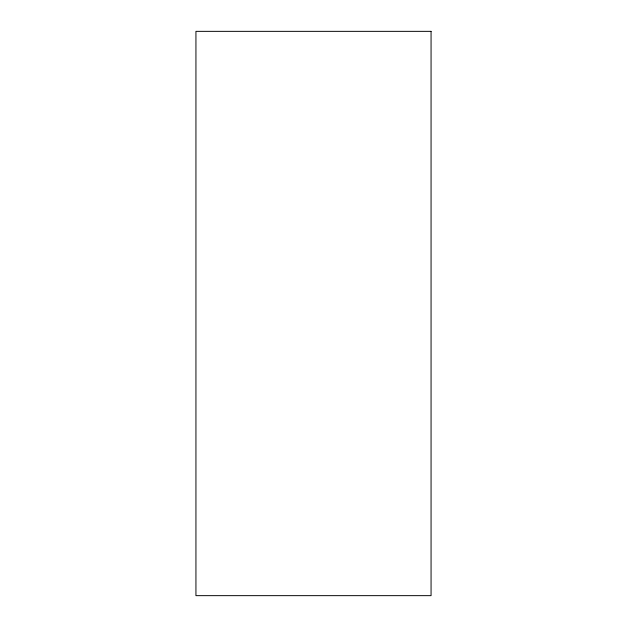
<?xml version="1.0" encoding="UTF-8"?>
<svg xmlns="http://www.w3.org/2000/svg" width="627" height="627" viewBox="0 0 627 627"><rect width="100%" height="100%" fill="white"/><g stroke="black" fill="none" stroke-linecap="round" stroke-linejoin="round"><path stroke-width="0.94" d="M431.062 31.35L195.938 31.35L195.938 595.65L431.062 595.65L431.062 31.35"/></g></svg>
